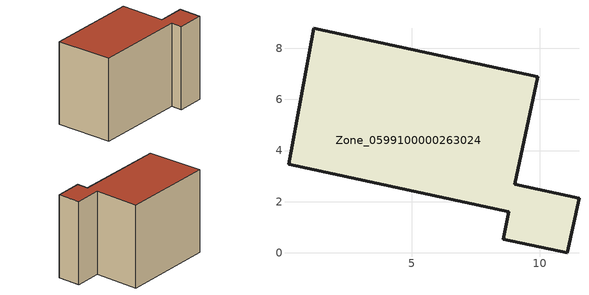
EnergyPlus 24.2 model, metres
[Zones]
Zone_0599100000263024
 floor ground (C_G): 9.02,2.68 11.53,2.14 11.07,0 8.56,0.54 8.79,1.61 0.17,3.47 1.16,8.79 9.92,6.89 z0
 wall outside (C_F): 8.56,0.54 11.07,0 11.53,2.14 9.02,2.68 9.92,6.89 1.16,8.79 0.17,3.47 8.79,1.61 8.56,0.54 z0:8.1
 roof outside (C_R): 1.16,8.79 0.17,3.47 8.79,1.61 8.56,0.54 11.07,0 11.53,2.14 9.02,2.68 9.92,6.89 z8.1
[BUILDING]
Pand.0599100000263024: North Axis=0; Terrain=City; Loads Convergence Tolerance Value=0.04; Temperature Convergence Tolerance Value=0.4; Solar Distribution=FullExterior; Maximum Number of Warmup Days=25; Minimum Number of Warmup Days=1
[Site:Location]
Rotterdam.The.Hague.AP_ZH_NLD Design_Conditions: Latitude=51.96; Longitude=4.45; Time Zone=1; Elevation=-4.5
[SITE:GROUNDTEMPERATURE:BUILDINGSURFACE]
18, 18, 18, 18, 18, 18, 18, 18, 18, 18, 18, 18
[MATERIAL] Thermal Absorptance=0.9; Solar Absorptance=0.7; Visible Absorptance=0.7
Name | Roughness | Thickness | Conductivity | Density | Specific Heat
G.TI.1975-1991 | MediumSmooth | 0.15 | 0.288461 | 540 | 1210
F.TI.1975-1991 | Rough | 0.3 | 0.230769 | 1920 | 840
R.TI.1975-1991 | MediumRough | 0.2 | 0.153846 | 1500 | 1000
[CONSTRUCTION]
C_G: G.TI.1975-1991
C_F: F.TI.1975-1991
C_R: R.TI.1975-1991
[ZONE]
Zone_0599100000263024: Type=1; Multiplier=1; Ceiling Height=Autocalculate; Volume=Autocalculate; Floor Area=autocalculate; Part of Total Floor Area=Yes
[ZONEINFILTRATION:DESIGNFLOWRATE]
Infil_Zone_0599100000263024: Zone or ZoneList or Space or SpaceList=Zone_0599100000263024; Schedule=AlwaysOn; Design Flow Rate Calculation Method=Flow/Area; Flow Rate per Floor Area=0.003; Constant Term Coefficient=1; Temperature Term Coefficient=0; Velocity Term Coefficient=0; Velocity Squared Term Coefficient=0
[HVACTEMPLATE:ZONE:IDEALLOADSAIRSYSTEM]
Zone_0599100000263024: Maximum Heating Supply Air Temperature=50; Minimum Cooling Supply Air Temperature=13; Maximum Heating Supply Air Humidity Ratio=0.0156; Minimum Cooling Supply Air Humidity Ratio=0.0077; Heating Limit=NoLimit; Cooling Limit=NoLimit; Dehumidification Control Type=ConstantSensibleHeatRatio; Cooling Sensible Heat Ratio=0.7; Dehumidification Setpoint=60; Humidification Control Type=None; Humidification Setpoint=30; Outdoor Air Method=None; Outdoor Air Flow Rate per Person=0.00944; Outdoor Air Flow Rate per Zone Floor Area=0; Outdoor Air Flow Rate per Zone=0; Demand Controlled Ventilation Type=None; Outdoor Air Economizer Type=NoEconomizer; Heat Recovery Type=None; Sensible Heat Recovery Effectiveness=0.7; Latent Heat Recovery Effectiveness=0.65
[ZONECONTROL:THERMOSTAT]
ThermostatControl_Zone_0599100000263024: Zone or ZoneList=Zone_0599100000263024; Control Type Schedule=DualSetpointControlType; Control 1=Thermostat_Zone_0599100000263024; Temperature Difference Between Cutout And Setpoint=0
[THERMOSTATSETPOINT:DUALSETPOINT]
Thermostat_Zone_0599100000263024: Heating Setpoint Temperature Schedule=HeatingSetpoint_Zone_0599100000263024; Cooling Setpoint Temperature Schedule=CoolingSetpoint_Zone_0599100000263024
[SCHEDULE:COMPACT]
HeatingSetpoint_Zone_0599100000263024: Through: 12/31, For: AllDays, Until: 24:00, 21
CoolingSetpoint_Zone_0599100000263024: Through: 12/31, For: AllDays, Until: 24:00, 24
DualSetpointControlType: Through: 12/31, For: AllDays, Until: 24:00, 4
AlwaysOn: Through: 12/31, For: AllDays, Until: 24:00, 1
